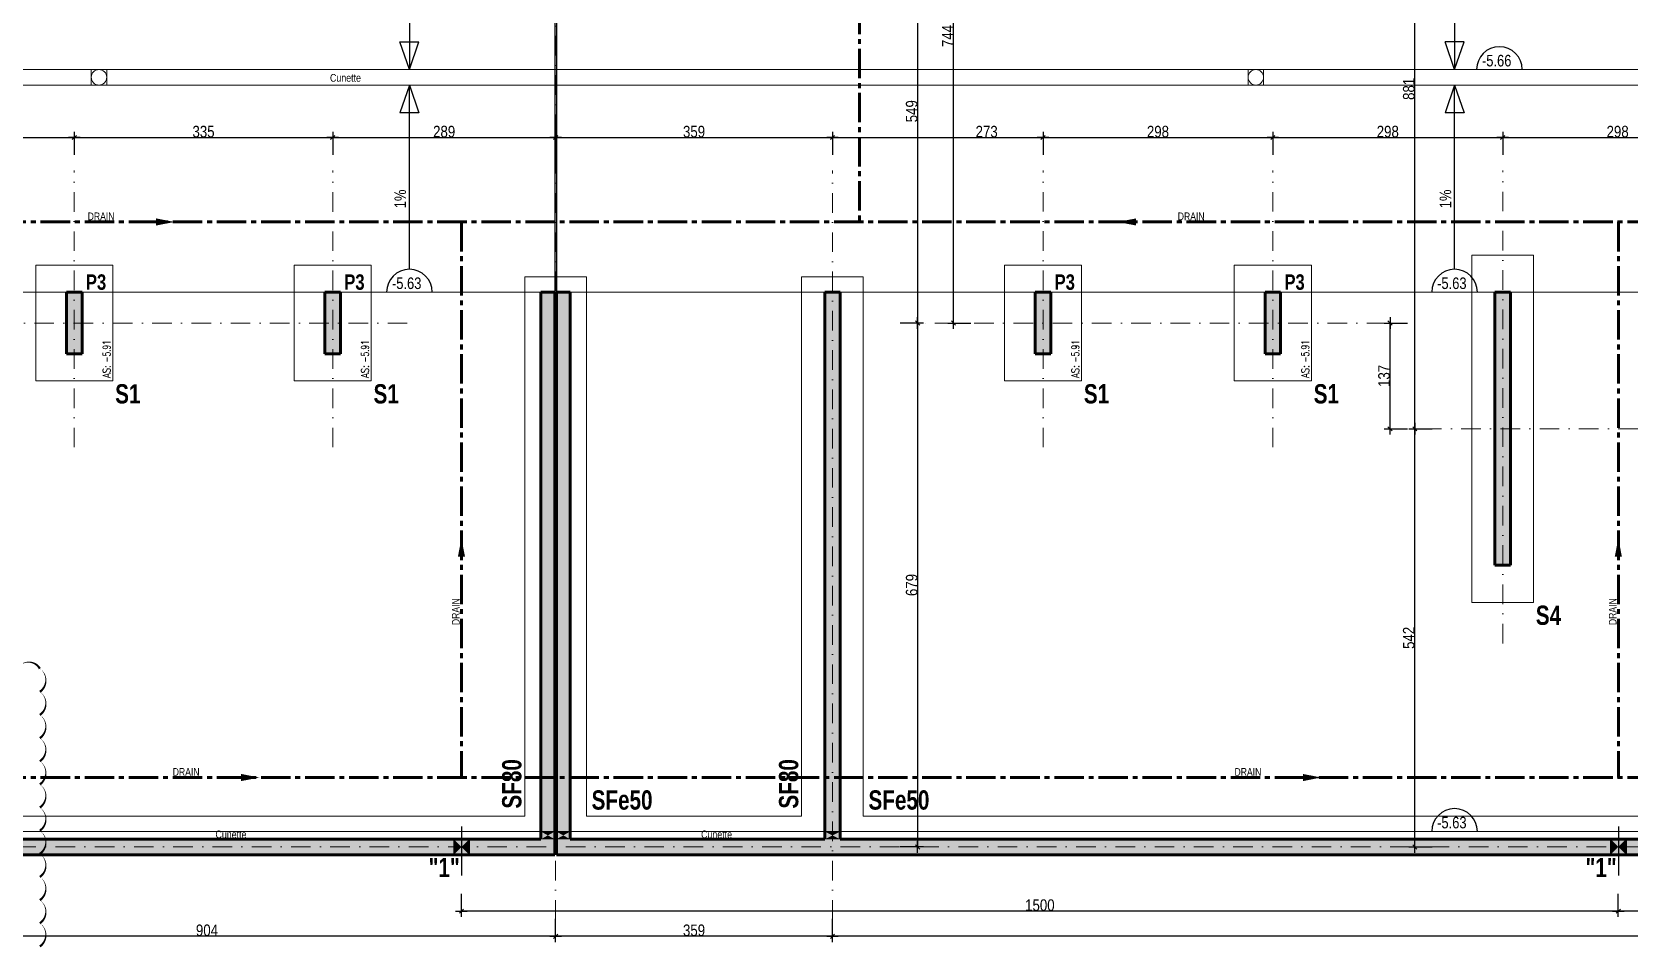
# Model space of a CAD drawing. Header units: centimetres. Extents: x 28113 to 82487, y -42944 to -12804.
# Drawn here: x 30176 to 32247, y -41351 to -40167 of the extents above; entities that cross this region are included whole.
import ezdxf
from ezdxf.enums import TextEntityAlignment as Align

# ---------------------------------------------------------------- set-up
doc = ezdxf.new("R2010")
doc.units = ezdxf.units.CM
doc.header["$LTSCALE"] = 0.5
doc.linetypes.add('AXES2', pattern=[28.575, 19.05, -3.175, 3.175, -3.175])
doc.linetypes.add('TIRETPTX2', pattern=[50.8, 25.4, -12.7, 0, -12.7])
doc.layers.get('DEFPOINTS').update_dxf_attribs({"linetype": 'CONTINUOUS'})
for name, color, linetype in [('01_cote_gen', 4, 'CONTINUOUS'), ('01_linteaux', 2, 'CONTINUOUS'), ('01_poch_murs', 253, 'CONTINUOUS'), ('01_poch_poteaux', 250, 'CONTINUOUS'), ('01_resv', 32, 'CONTINUOUS'), ('01_texte', 230, 'CONTINUOUS'), ('AA_COTES', 2, 'CONTINUOUS')]:
    doc.layers.add(name, color=color, linetype=linetype)
for name, color, linetype, lineweight in [('01_murs_coup', 5, 'CONTINUOUS', 60), ('01_sem', 42, 'CONTINUOUS', 15), ('01_tram_axes', 2, 'TIRETPTX2', 9)]:
    doc.layers.add(name, color=color, linetype=linetype, lineweight=lineweight)
doc.styles.add('ARIAL NA', font='ARIALN.TTF')
doc.styles.add('impact', font='impact.ttf')
doc.styles.add('MATTE_TXT', font='arial.ttf')
doc.styles.add('SIMPLEX1', font='SIMPLEX.shx', dxfattribs={"width": 0.8, "height": 10})
doc.styles.add('STYLE2', font='ARIALN.TTF')
doc.dimstyles.new('JB50', dxfattribs={"dimscale": 0.1, "dimtxt": 150, "dimasz": 15, "dimexe": 0.1, "dimexo": 0.1, "dimgap": 0.09, "dimtad": 1, "dimdec": 1, "dimdsep": 46, "dimtxsty": 'STYLE2', "dimblk1": 'BOND_G', "dimblk2": 'BOND_D', "dimsah": 1, "dimcen": 1.5, "dimdle": 0.01, "dimse1": 1, "dimse2": 1, "dimclrd": 4, "dimclre": 2, "dimclrt": 6, "dimazin": 2, "dimtfac": 2.333333, "dimtdec": 1, "dimtix": 1, "dimtmove": 2, "dimatfit": 3, "dimldrblk": 'BOND_G', "dimfxl": 1, "dimtolj": 1, "dimtzin": 0, "dimarcsym": 0})

# ---------------------------------------------------------------- blocks, each defined once
blk = doc.blocks.new('BOND_G')
at = {"layer": 'AA_COTES', "color": 0}
for p, q in [((0, -5), (0, 15)), ((5, 0), (-5, 0)), ((1.8, 1.8), (-1.8, -1.8))]:
    blk.add_line(p, q, dxfattribs=at)
blk = doc.blocks.new('BOND_D')
at = {"layer": 'AA_COTES', "color": 0}
for p, q in [((5, 0), (-5, 0)), ((-1.8, -1.8), (1.8, 1.8)), ((0, 5), (0, -15))]:
    blk.add_line(p, q, dxfattribs=at)
blk = doc.blocks.new('*D4033')
at = {"layer": '01_cote_gen', "color": 4, "lineweight": -2, "ltscale": 2, "transparency": 16777216}
blk.add_line((29952.7, -40304.2), (30229.7, -40304.2), dxfattribs=at)
at = {"layer": 'DEFPOINTS', "color": 0, "ltscale": 2}
for p in [(30231.2, -40304.2), (29951.2, -40346.8), (30231.2, -40346.8)]:
    blk.add_point(p, dxfattribs=at)
at = {"layer": '01_cote_gen', "color": 4, "lineweight": -2, "ltscale": 2, "transparency": 16777216, "xscale": 1.5, "yscale": 1.5, "zscale": 1.5, "rotation": 180}
blk.add_blockref('BOND_G', (29951.2, -40304.2), dxfattribs=at)
at = {"layer": '01_cote_gen', "color": 4, "lineweight": -2, "ltscale": 2, "transparency": 16777216, "xscale": 1.5, "yscale": 1.5, "zscale": 1.5}
blk.add_blockref('BOND_D', (30231.2, -40304.2), dxfattribs=at)
at = {"layer": '01_cote_gen', "color": 6, "ltscale": 2, "transparency": 16777216, "insert": (30091.2, -40296.6), "char_height": 15, "attachment_point": 5, "style": 'STYLE2'}
blk.add_mtext('\\A1;280', dxfattribs=at)
blk = doc.blocks.new('*D4034')
at = {"layer": '01_cote_gen', "color": 4, "lineweight": -2, "ltscale": 2, "transparency": 16777216}
blk.add_line((30232.7, -40304.2), (30564.7, -40304.2), dxfattribs=at)
at = {"layer": 'DEFPOINTS', "color": 0, "ltscale": 2}
for p in [(30566.2, -40304.2), (30231.2, -40346.8), (30566.2, -40346.8)]:
    blk.add_point(p, dxfattribs=at)
at = {"layer": '01_cote_gen', "color": 4, "lineweight": -2, "ltscale": 2, "transparency": 16777216, "xscale": 1.5, "yscale": 1.5, "zscale": 1.5, "rotation": 180}
blk.add_blockref('BOND_G', (30231.2, -40304.2), dxfattribs=at)
at = {"layer": '01_cote_gen', "color": 4, "lineweight": -2, "ltscale": 2, "transparency": 16777216, "xscale": 1.5, "yscale": 1.5, "zscale": 1.5}
blk.add_blockref('BOND_D', (30566.2, -40304.2), dxfattribs=at)
at = {"layer": '01_cote_gen', "color": 6, "ltscale": 2, "transparency": 16777216, "insert": (30398.7, -40296.6), "char_height": 15, "attachment_point": 5, "style": 'STYLE2'}
blk.add_mtext('\\A1;335', dxfattribs=at)
blk = doc.blocks.new('*D4035')
at = {"layer": '01_cote_gen', "color": 4, "lineweight": -2, "ltscale": 2, "transparency": 16777216}
blk.add_line((30567.7, -40304.2), (30853.7, -40304.2), dxfattribs=at)
at = {"layer": 'DEFPOINTS', "color": 0, "ltscale": 2}
for p in [(30566.2, -40316.6), (30855.2, -40304.2), (30855.2, -40333.2)]:
    blk.add_point(p, dxfattribs=at)
at = {"layer": '01_cote_gen', "color": 4, "lineweight": -2, "ltscale": 2, "transparency": 16777216, "xscale": 1.5, "yscale": 1.5, "zscale": 1.5, "rotation": 180}
blk.add_blockref('BOND_G', (30566.2, -40304.2), dxfattribs=at)
at = {"layer": '01_cote_gen', "color": 4, "lineweight": -2, "ltscale": 2, "transparency": 16777216, "xscale": 1.5, "yscale": 1.5, "zscale": 1.5}
blk.add_blockref('BOND_D', (30855.2, -40304.2), dxfattribs=at)
at = {"layer": '01_cote_gen', "color": 6, "ltscale": 2, "transparency": 16777216, "insert": (30710.7, -40296.6), "char_height": 15, "attachment_point": 5, "style": 'STYLE2'}
blk.add_mtext('\\A1;289', dxfattribs=at)
blk = doc.blocks.new('*D4036')
at = {"layer": '01_cote_gen', "color": 4, "lineweight": -2, "ltscale": 2, "transparency": 16777216}
blk.add_line((30856.7, -40304.2), (31212.7, -40304.2), dxfattribs=at)
at = {"layer": 'DEFPOINTS', "color": 0, "ltscale": 2}
for p in [(30855.2, -40305.3), (31214.2, -40304.2), (31214.2, -40350.3)]:
    blk.add_point(p, dxfattribs=at)
at = {"layer": '01_cote_gen', "color": 4, "lineweight": -2, "ltscale": 2, "transparency": 16777216, "xscale": 1.5, "yscale": 1.5, "zscale": 1.5, "rotation": 180}
blk.add_blockref('BOND_G', (30855.2, -40304.2), dxfattribs=at)
at = {"layer": '01_cote_gen', "color": 4, "lineweight": -2, "ltscale": 2, "transparency": 16777216, "xscale": 1.5, "yscale": 1.5, "zscale": 1.5}
blk.add_blockref('BOND_D', (31214.2, -40304.2), dxfattribs=at)
at = {"layer": '01_cote_gen', "color": 6, "ltscale": 2, "transparency": 16777216, "insert": (31034.7, -40296.6), "char_height": 15, "attachment_point": 5, "style": 'STYLE2'}
blk.add_mtext('\\A1;359', dxfattribs=at)
blk = doc.blocks.new('*D4037')
at = {"layer": '01_cote_gen', "color": 4, "lineweight": -2, "ltscale": 2, "transparency": 16777216}
blk.add_line((31215.7, -40304.2), (31485.7, -40304.2), dxfattribs=at)
at = {"layer": 'DEFPOINTS', "color": 0, "ltscale": 2}
for p in [(31487.2, -40304.2), (31214.2, -40350.3), (31487.2, -40353.5)]:
    blk.add_point(p, dxfattribs=at)
at = {"layer": '01_cote_gen', "color": 4, "lineweight": -2, "ltscale": 2, "transparency": 16777216, "xscale": 1.5, "yscale": 1.5, "zscale": 1.5, "rotation": 180}
blk.add_blockref('BOND_G', (31214.2, -40304.2), dxfattribs=at)
at = {"layer": '01_cote_gen', "color": 4, "lineweight": -2, "ltscale": 2, "transparency": 16777216, "xscale": 1.5, "yscale": 1.5, "zscale": 1.5}
blk.add_blockref('BOND_D', (31487.2, -40304.2), dxfattribs=at)
at = {"layer": '01_cote_gen', "color": 6, "ltscale": 2, "transparency": 16777216, "insert": (31414.1, -40296.6), "char_height": 15, "attachment_point": 5, "style": 'STYLE2'}
blk.add_mtext('\\A1;273', dxfattribs=at)
blk = doc.blocks.new('*D4038')
at = {"layer": '01_cote_gen', "color": 4, "lineweight": -2, "ltscale": 2, "transparency": 16777216}
blk.add_line((31488.7, -40304.2), (31783.7, -40304.2), dxfattribs=at)
at = {"layer": 'DEFPOINTS', "color": 0, "ltscale": 2}
for p in [(31785.2, -40304.2), (31487.2, -40353.5), (31785.2, -40353.5)]:
    blk.add_point(p, dxfattribs=at)
at = {"layer": '01_cote_gen', "color": 4, "lineweight": -2, "ltscale": 2, "transparency": 16777216, "xscale": 1.5, "yscale": 1.5, "zscale": 1.5, "rotation": 180}
blk.add_blockref('BOND_G', (31487.2, -40304.2), dxfattribs=at)
at = {"layer": '01_cote_gen', "color": 4, "lineweight": -2, "ltscale": 2, "transparency": 16777216, "xscale": 1.5, "yscale": 1.5, "zscale": 1.5}
blk.add_blockref('BOND_D', (31785.2, -40304.2), dxfattribs=at)
at = {"layer": '01_cote_gen', "color": 6, "ltscale": 2, "transparency": 16777216, "insert": (31636.2, -40296.6), "char_height": 15, "attachment_point": 5, "style": 'STYLE2'}
blk.add_mtext('\\A1;298', dxfattribs=at)
blk = doc.blocks.new('*D4039')
at = {"layer": '01_cote_gen', "color": 4, "lineweight": -2, "ltscale": 2, "transparency": 16777216}
blk.add_line((31786.7, -40304.2), (32081.7, -40304.2), dxfattribs=at)
at = {"layer": 'DEFPOINTS', "color": 0, "ltscale": 2}
for p in [(32083.2, -40304.2), (31785.2, -40353.5), (32083.2, -40353.5)]:
    blk.add_point(p, dxfattribs=at)
at = {"layer": '01_cote_gen', "color": 4, "lineweight": -2, "ltscale": 2, "transparency": 16777216, "xscale": 1.5, "yscale": 1.5, "zscale": 1.5, "rotation": 180}
blk.add_blockref('BOND_G', (31785.2, -40304.2), dxfattribs=at)
at = {"layer": '01_cote_gen', "color": 4, "lineweight": -2, "ltscale": 2, "transparency": 16777216, "xscale": 1.5, "yscale": 1.5, "zscale": 1.5}
blk.add_blockref('BOND_D', (32083.2, -40304.2), dxfattribs=at)
at = {"layer": '01_cote_gen', "color": 6, "ltscale": 2, "transparency": 16777216, "insert": (31934.2, -40296.6), "char_height": 15, "attachment_point": 5, "style": 'STYLE2'}
blk.add_mtext('\\A1;298', dxfattribs=at)
blk = doc.blocks.new('*D4040')
at = {"layer": '01_cote_gen', "color": 4, "lineweight": -2, "ltscale": 2, "transparency": 16777216}
blk.add_line((32084.7, -40304.2), (32379.7, -40304.2), dxfattribs=at)
at = {"layer": 'DEFPOINTS', "color": 0, "ltscale": 2}
for p in [(32381.2, -40304.2), (32083.2, -40353.5), (32381.2, -40353.5)]:
    blk.add_point(p, dxfattribs=at)
at = {"layer": '01_cote_gen', "color": 4, "lineweight": -2, "ltscale": 2, "transparency": 16777216, "xscale": 1.5, "yscale": 1.5, "zscale": 1.5, "rotation": 180}
blk.add_blockref('BOND_G', (32083.2, -40304.2), dxfattribs=at)
at = {"layer": '01_cote_gen', "color": 4, "lineweight": -2, "ltscale": 2, "transparency": 16777216, "xscale": 1.5, "yscale": 1.5, "zscale": 1.5}
blk.add_blockref('BOND_D', (32381.2, -40304.2), dxfattribs=at)
at = {"layer": '01_cote_gen', "color": 6, "ltscale": 2, "transparency": 16777216, "insert": (32232.2, -40296.6), "char_height": 15, "attachment_point": 5, "style": 'STYLE2'}
blk.add_mtext('\\A1;298', dxfattribs=at)
blk = doc.blocks.new('*D4045')
at = {"layer": '01_cote_gen', "color": 4, "lineweight": -2, "ltscale": 2, "transparency": 16777216}
blk.add_line((33571.6, -41339.4), (31215.7, -41339.4), dxfattribs=at)
at = {"layer": 'DEFPOINTS', "color": 0, "ltscale": 2}
for p in [(31214.2, -41317.8), (31214.2, -41339.4), (33573.1, -41366.1)]:
    blk.add_point(p, dxfattribs=at)
at = {"layer": '01_cote_gen', "color": 4, "lineweight": -2, "ltscale": 2, "transparency": 16777216, "xscale": 1.5, "yscale": 1.5, "zscale": 1.5, "rotation": 180}
blk.add_blockref('BOND_D', (31214.2, -41339.4), dxfattribs=at)
at = {"layer": '01_cote_gen', "color": 4, "lineweight": -2, "ltscale": 2, "transparency": 16777216, "xscale": 1.5, "yscale": 1.5, "zscale": 1.5}
blk.add_blockref('BOND_G', (33573.1, -41339.4), dxfattribs=at)
at = {"layer": '01_cote_gen', "color": 6, "ltscale": 2, "transparency": 16777216, "insert": (32393.7, -41331.7), "char_height": 15, "attachment_point": 5, "style": 'STYLE2'}
blk.add_mtext('\\A1;2359', dxfattribs=at)
blk = doc.blocks.new('*D4046')
at = {"layer": '01_cote_gen', "color": 4, "lineweight": -2, "ltscale": 2, "transparency": 16777216}
blk.add_line((31212.7, -41339.4), (30856.7, -41339.4), dxfattribs=at)
at = {"layer": 'DEFPOINTS', "color": 0, "ltscale": 2}
for p in [(30855.2, -41317.8), (31214.2, -41317.8), (30855.2, -41339.4)]:
    blk.add_point(p, dxfattribs=at)
at = {"layer": '01_cote_gen', "color": 4, "lineweight": -2, "ltscale": 2, "transparency": 16777216, "xscale": 1.5, "yscale": 1.5, "zscale": 1.5, "rotation": 180}
blk.add_blockref('BOND_D', (30855.2, -41339.4), dxfattribs=at)
at = {"layer": '01_cote_gen', "color": 4, "lineweight": -2, "ltscale": 2, "transparency": 16777216, "xscale": 1.5, "yscale": 1.5, "zscale": 1.5}
blk.add_blockref('BOND_G', (31214.2, -41339.4), dxfattribs=at)
at = {"layer": '01_cote_gen', "color": 6, "ltscale": 2, "transparency": 16777216, "insert": (31034.7, -41331.7), "char_height": 15, "attachment_point": 5, "style": 'STYLE2'}
blk.add_mtext('\\A1;359', dxfattribs=at)
blk = doc.blocks.new('*D4047')
at = {"layer": '01_cote_gen', "color": 4, "lineweight": -2, "ltscale": 2, "transparency": 16777216}
blk.add_line((30853.7, -41339.4), (29952.7, -41339.4), dxfattribs=at)
at = {"layer": 'DEFPOINTS', "color": 0, "ltscale": 2}
for p in [(29951.2, -41317.8), (30855.2, -41317.8), (29951.2, -41339.4)]:
    blk.add_point(p, dxfattribs=at)
at = {"layer": '01_cote_gen', "color": 4, "lineweight": -2, "ltscale": 2, "transparency": 16777216, "xscale": 1.5, "yscale": 1.5, "zscale": 1.5, "rotation": 180}
blk.add_blockref('BOND_D', (29951.2, -41339.4), dxfattribs=at)
at = {"layer": '01_cote_gen', "color": 4, "lineweight": -2, "ltscale": 2, "transparency": 16777216, "xscale": 1.5, "yscale": 1.5, "zscale": 1.5}
blk.add_blockref('BOND_G', (30855.2, -41339.4), dxfattribs=at)
at = {"layer": '01_cote_gen', "color": 6, "ltscale": 2, "transparency": 16777216, "insert": (30403.2, -41331.7), "char_height": 15, "attachment_point": 5, "style": 'STYLE2'}
blk.add_mtext('\\A1;904', dxfattribs=at)
blk = doc.blocks.new('*D4066')
at = {"layer": '01_cote_gen', "color": 4, "lineweight": -2, "ltscale": 2, "transparency": 16777216}
blk.add_line((30124.3, -41222.1), (30124.3, -40546.1), dxfattribs=at)
at = {"layer": 'DEFPOINTS', "color": 0, "ltscale": 2}
for p in [(30124.3, -40544.6), (30146.8, -40544.6), (30207.6, -41223.6)]:
    blk.add_point(p, dxfattribs=at)
at = {"layer": '01_cote_gen', "color": 4, "lineweight": -2, "ltscale": 2, "transparency": 16777216, "xscale": 1.5, "yscale": 1.5, "zscale": 1.5}
for name, p, rotation in [('BOND_D', (30124.3, -40544.6), 90), ('BOND_G', (30124.3, -41223.6), 270)]:
    blk.add_blockref(name, p, dxfattribs=dict(at, rotation=rotation))
at = {"layer": '01_cote_gen', "color": 6, "ltscale": 2, "transparency": 16777216, "insert": (30116.6, -40884.1), "char_height": 15, "attachment_point": 5, "rotation": 90, "style": 'STYLE2'}
blk.add_mtext('\\A1;679', dxfattribs=at)
blk = doc.blocks.new('*D4085')
at = {"layer": '01_cote_gen', "color": 4, "lineweight": -2, "ltscale": 2, "transparency": 16777216}
blk.add_line((31324.6, -39997.1), (31324.6, -40543.1), dxfattribs=at)
at = {"layer": 'DEFPOINTS', "color": 0, "ltscale": 2}
for p in [(31302.1, -39995.6), (31324.1, -40544.6), (31324.6, -40544.6)]:
    blk.add_point(p, dxfattribs=at)
at = {"layer": '01_cote_gen', "color": 4, "lineweight": -2, "ltscale": 2, "transparency": 16777216, "xscale": 1.5, "yscale": 1.5, "zscale": 1.5}
for name, p, rotation in [('BOND_G', (31324.6, -39995.6), 90), ('BOND_D', (31324.6, -40544.6), 270)]:
    blk.add_blockref(name, p, dxfattribs=dict(at, rotation=rotation))
at = {"layer": '01_cote_gen', "color": 6, "ltscale": 2, "transparency": 16777216, "insert": (31317, -40270.1), "char_height": 15, "attachment_point": 5, "rotation": 90, "style": 'STYLE2'}
blk.add_mtext('\\A1;549', dxfattribs=at)
blk = doc.blocks.new('*D4086')
at = {"layer": '01_cote_gen', "color": 4, "lineweight": -2, "ltscale": 2, "transparency": 16777216}
blk.add_line((31324.6, -40546.1), (31324.6, -41222.1), dxfattribs=at)
at = {"layer": 'DEFPOINTS', "color": 0, "ltscale": 2}
for p in [(31377.1, -40544.6), (31324.6, -41223.6), (31377.1, -41223.6)]:
    blk.add_point(p, dxfattribs=at)
at = {"layer": '01_cote_gen', "color": 4, "lineweight": -2, "ltscale": 2, "transparency": 16777216, "xscale": 1.5, "yscale": 1.5, "zscale": 1.5}
for name, p, rotation in [('BOND_G', (31324.6, -40544.6), 90), ('BOND_D', (31324.6, -41223.6), 270)]:
    blk.add_blockref(name, p, dxfattribs=dict(at, rotation=rotation))
at = {"layer": '01_cote_gen', "color": 6, "ltscale": 2, "transparency": 16777216, "insert": (31317, -40884.1), "char_height": 15, "attachment_point": 5, "rotation": 90, "style": 'STYLE2'}
blk.add_mtext('\\A1;679', dxfattribs=at)
blk = doc.blocks.new('*D4087')
at = {"layer": '01_cote_gen', "color": 4, "lineweight": -2, "ltscale": 2, "transparency": 16777216}
blk.add_line((31371.1, -40543.1), (31371.1, -39802.1), dxfattribs=at)
at = {"layer": 'DEFPOINTS', "color": 0, "ltscale": 2}
for p in [(31371.1, -39800.6), (31401.9, -39800.6), (31394, -40544.6)]:
    blk.add_point(p, dxfattribs=at)
at = {"layer": '01_cote_gen', "color": 4, "lineweight": -2, "ltscale": 2, "transparency": 16777216, "xscale": 1.5, "yscale": 1.5, "zscale": 1.5}
for name, p, rotation in [('BOND_D', (31371.1, -39800.6), 90), ('BOND_G', (31371.1, -40544.6), 270)]:
    blk.add_blockref(name, p, dxfattribs=dict(at, rotation=rotation))
at = {"layer": '01_cote_gen', "color": 6, "ltscale": 2, "transparency": 16777216, "insert": (31363.6, -40172.6), "char_height": 15, "attachment_point": 5, "rotation": 90, "style": 'STYLE2'}
blk.add_mtext('\\A1;744', dxfattribs=at)
blk = doc.blocks.new('*D4089')
at = {"layer": '01_cote_gen', "color": 4, "lineweight": -2, "ltscale": 2, "transparency": 16777216}
blk.add_line((31969.2, -40680.1), (31969.2, -39802.1), dxfattribs=at)
at = {"layer": 'DEFPOINTS', "color": 0, "ltscale": 2}
for p in [(31969.2, -39800.6), (31992.4, -39800.6), (31992.4, -40681.6)]:
    blk.add_point(p, dxfattribs=at)
at = {"layer": '01_cote_gen', "color": 4, "lineweight": -2, "ltscale": 2, "transparency": 16777216, "xscale": 1.5, "yscale": 1.5, "zscale": 1.5}
for name, p, rotation in [('BOND_D', (31969.2, -39800.6), 90), ('BOND_G', (31969.2, -40681.6), 270)]:
    blk.add_blockref(name, p, dxfattribs=dict(at, rotation=rotation))
at = {"layer": '01_cote_gen', "color": 6, "ltscale": 2, "transparency": 16777216, "insert": (31961.5, -40241.1), "char_height": 15, "attachment_point": 5, "rotation": 90, "style": 'STYLE2'}
blk.add_mtext('\\A1;881', dxfattribs=at)
blk = doc.blocks.new('*D4090')
at = {"layer": '01_cote_gen', "color": 4, "lineweight": -2, "ltscale": 2, "transparency": 16777216}
blk.add_line((31969.2, -41222.1), (31969.2, -40683.1), dxfattribs=at)
at = {"layer": 'DEFPOINTS', "color": 0, "ltscale": 2}
for p in [(31969.2, -40681.6), (31992.4, -40681.6), (32012.5, -41223.6)]:
    blk.add_point(p, dxfattribs=at)
at = {"layer": '01_cote_gen', "color": 4, "lineweight": -2, "ltscale": 2, "transparency": 16777216, "xscale": 1.5, "yscale": 1.5, "zscale": 1.5}
for name, p, rotation in [('BOND_D', (31969.2, -40681.6), 90), ('BOND_G', (31969.2, -41223.6), 270)]:
    blk.add_blockref(name, p, dxfattribs=dict(at, rotation=rotation))
at = {"layer": '01_cote_gen', "color": 6, "ltscale": 2, "transparency": 16777216, "insert": (31961.5, -40952.6), "char_height": 15, "attachment_point": 5, "rotation": 90, "style": 'STYLE2'}
blk.add_mtext('\\A1;542', dxfattribs=at)
blk = doc.blocks.new('*D4091')
at = {"layer": '01_cote_gen', "color": 4, "lineweight": -2, "ltscale": 2, "transparency": 16777216}
blk.add_line((31937.1, -40680.1), (31937.1, -40546.1), dxfattribs=at)
at = {"layer": 'DEFPOINTS', "color": 0, "ltscale": 2}
for p in [(31932.3, -40544.6), (31937.1, -40544.6), (31961.7, -40681.6)]:
    blk.add_point(p, dxfattribs=at)
at = {"layer": '01_cote_gen', "color": 4, "lineweight": -2, "ltscale": 2, "transparency": 16777216, "xscale": 1.5, "yscale": 1.5, "zscale": 1.5}
for name, p, rotation in [('BOND_D', (31937.1, -40544.6), 90), ('BOND_G', (31937.1, -40681.6), 270)]:
    blk.add_blockref(name, p, dxfattribs=dict(at, rotation=rotation))
at = {"layer": '01_cote_gen', "color": 6, "ltscale": 2, "transparency": 16777216, "insert": (31929.4, -40613.1), "char_height": 15, "attachment_point": 5, "rotation": 90, "style": 'STYLE2'}
blk.add_mtext('\\A1;137', dxfattribs=at)
blk = doc.blocks.new('*D4574')
at = {"layer": '01_cote_gen', "color": 4, "lineweight": -2, "ltscale": 2, "transparency": 16777216}
blk.add_line((33131.6, -41306.8), (32234.6, -41306.8), dxfattribs=at)
at = {"layer": 'DEFPOINTS', "color": 0, "ltscale": 2}
for p in [(32233.1, -41260.8), (33133.1, -41260.8), (32233.1, -41306.8)]:
    blk.add_point(p, dxfattribs=at)
at = {"layer": '01_cote_gen', "color": 4, "lineweight": -2, "ltscale": 2, "transparency": 16777216, "xscale": 1.5, "yscale": 1.5, "zscale": 1.5, "rotation": 180}
blk.add_blockref('BOND_D', (32233.1, -41306.8), dxfattribs=at)
at = {"layer": '01_cote_gen', "color": 4, "lineweight": -2, "ltscale": 2, "transparency": 16777216, "xscale": 1.5, "yscale": 1.5, "zscale": 1.5}
blk.add_blockref('BOND_G', (33133.1, -41306.8), dxfattribs=at)
at = {"layer": '01_cote_gen', "color": 6, "ltscale": 2, "transparency": 16777216, "insert": (32683.1, -41299.1), "char_height": 15, "attachment_point": 5, "style": 'STYLE2'}
blk.add_mtext('\\A1;900', dxfattribs=at)
blk = doc.blocks.new('*D4575')
at = {"layer": '01_cote_gen', "color": 4, "lineweight": -2, "ltscale": 2, "transparency": 16777216}
blk.add_line((32231.6, -41306.8), (30734.6, -41306.8), dxfattribs=at)
at = {"layer": 'DEFPOINTS', "color": 0, "ltscale": 2}
for p in [(30733.1, -41260.8), (32233.1, -41260.8), (30733.1, -41306.8)]:
    blk.add_point(p, dxfattribs=at)
at = {"layer": '01_cote_gen', "color": 4, "lineweight": -2, "ltscale": 2, "transparency": 16777216, "xscale": 1.5, "yscale": 1.5, "zscale": 1.5, "rotation": 180}
blk.add_blockref('BOND_D', (30733.1, -41306.8), dxfattribs=at)
at = {"layer": '01_cote_gen', "color": 4, "lineweight": -2, "ltscale": 2, "transparency": 16777216, "xscale": 1.5, "yscale": 1.5, "zscale": 1.5}
blk.add_blockref('BOND_G', (32233.1, -41306.8), dxfattribs=at)
at = {"layer": '01_cote_gen', "color": 6, "ltscale": 2, "transparency": 16777216, "insert": (31483.1, -41299.1), "char_height": 15, "attachment_point": 5, "style": 'STYLE2'}
blk.add_mtext('\\A1;1500', dxfattribs=at)

msp = doc.modelspace()

# ---------------------------------------------------------------- hatches: boundary and pattern name
at = {"layer": '01_poch_murs', "ltscale": 2}
h = msp.add_hatch(color=256, dxfattribs=at)
h.dxf.hatch_style = 1
h.paths.add_polyline_path([(30854.176, -40504.6), (30836.176, -40504.6), (30836.176, -41213.6), (29961.17, -41213.6), (29961.17, -40504.6), (29941.17, -40504.6), (29941.17, -41213.6), (29925.215, -41213.6), (29425.024, -41747.36), (28531.405, -41906.812), (28535.796, -41931.423), (29437.589, -41770.513), (29940.735, -41233.6), (30854.176, -41233.6)])
h.paths.add_polyline_path([(29404.172, -41038.392), (29404.172, -41024.56), (29379.172, -41024.56), (29379.172, -41028.509), (29161.162, -41261.15), (28890.174, -41309.503), (28890.174, -40524.54), (29449.166, -40524.54), (29449.166, -40504.54), (28966.174, -40504.539), (28966.174, -40190.532), (29106.171, -40190.532), (29106.171, -40364.54), (29449.166, -40364.54), (29449.166, -40274.537), (29429.166, -40274.537), (29429.166, -40346.54), (29126.171, -40346.54), (29126.171, -40127.54), (29429.166, -40127.54), (29429.166, -40174.54), (29449.166, -40174.54), (29449.166, -40102.54), (29429.166, -40102.54), (29429.166, -40109.54), (29126.171, -40109.54), (29126.171, -39673.535), (29429.166, -39673.535), (29429.166, -40000.543), (29449.166, -40000.543), (29449.166, -39035.54), (30269.166, -39035.54), (30269.166, -39947.587), (30327.162, -39947.587), (30327.162, -39929.587), (30289.166, -39929.587), (30289.166, -39017.54), (29449.166, -39017.54), (29449.166, -38947.54), (29463.164, -38947.54), (29463.164, -38929.54), (29429.166, -38929.54), (29429.166, -39653.535), (29106.171, -39653.535), (29106.171, -40170.532), (28946.174, -40170.532), (28946.174, -40504.54), (28870.174, -40504.54), (28870.174, -41313.072), (28439.184, -41389.975), (28443.575, -41414.586), (29173.727, -41284.303)])
h = msp.add_hatch(color=256, dxfattribs=at)
h.dxf.hatch_style = 1
h.paths.add_polyline_path([(33753.129, -39017.616), (31184.16, -39017.616), (31184.16, -39575.613), (31039.167, -39575.613), (31039.167, -39600.61), (31057.167, -39600.61), (31057.167, -39593.613), (31184.16, -39593.613), (31184.16, -39929.602), (31177.162, -39929.602), (31177.162, -39947.602), (31202.133, -39947.602), (31202.133, -39035.616), (33563.133, -39035.616), (33563.133, -40135.58), (33583.133, -40135.58), (33583.133, -39035.616), (33733.129, -39035.616), (33733.129, -40362.58), (33563.133, -40362.58), (33563.133, -41213.6), (31224.17, -41213.6), (31224.17, -40504.6), (31204.17, -40504.6), (31204.17, -41213.6), (30874.176, -41213.6), (30874.176, -40504.6), (30856.176, -40504.6), (30856.176, -41233.6), (33583.133, -41233.6), (33583.133, -40382.58), (33753.129, -40382.58)])
h.paths.add_polyline_path([(31572.133, -39653.62), (31552.133, -39653.62), (31552.133, -39947.622), (31572.133, -39947.622)], flags=17)
h.paths.add_polyline_path([(31855.133, -39653.62), (31835.133, -39653.62), (31835.133, -39947.622), (31855.133, -39947.622)], flags=17)
h.paths.add_polyline_path([(32145.133, -39653.62), (32125.133, -39653.62), (32125.133, -39947.622), (32145.133, -39947.622)], flags=17)
h.paths.add_polyline_path([(32435.133, -39653.62), (32415.133, -39653.62), (32415.133, -39947.622), (32435.133, -39947.622)], flags=17)
h.paths.add_polyline_path([(32719.133, -39653.62), (32699.133, -39653.62), (32699.133, -39947.622), (32719.133, -39947.622)], flags=17)
h.paths.add_polyline_path([(33009.133, -39653.62), (32989.133, -39653.62), (32989.133, -39947.622), (33009.133, -39947.622)], flags=17)
h.paths.add_polyline_path([(33293.133, -39653.62), (33273.133, -39653.62), (33273.133, -39947.622), (33293.133, -39947.622)], flags=17)
h.paths.add_polyline_path([(30874.162, -39017.616), (30856.162, -39017.616), (30856.162, -39669.587), (30874.162, -39669.587)])
h.paths.add_polyline_path([(31057.167, -39702.607), (31039.167, -39702.607), (31039.167, -39986.596), (30874.167, -39986.597), (30874.167, -39783.597), (30856.166, -39783.597), (30856.167, -40004.594), (31057.167, -40004.596), (31057.167, -39947.602), (31076.755, -39947.602), (31076.755, -39929.602), (31057.167, -39929.602)])
h.paths.add_polyline_path([(30854.148, -39017.616), (30355.166, -39017.543), (30355.166, -39035.543), (30836.162, -39035.613), (30836.162, -39653.586), (30518.163, -39653.586), (30518.163, -39929.587), (30474.163, -39929.587), (30474.163, -39947.587), (30518.163, -39947.587), (30518.163, -40004.594), (30854.162, -40004.594), (30854.162, -39778.587), (30836.162, -39778.587), (30836.164, -39986.594), (30536.113, -39986.594), (30536.183, -39669.589), (30836.163, -39669.587), (30836.162, -39676.59), (30854.162, -39676.589)])
h = msp.add_hatch(color=256, dxfattribs=at)
h.dxf.hatch_style = 1
h.paths.add_polyline_path([(32093.171, -40504.6), (32073.171, -40504.6), (32073.171, -40858.597), (32093.171, -40858.597)])
h.paths.add_polyline_path([(32391.171, -40504.6), (32371.171, -40504.6), (32371.171, -40858.594), (32391.171, -40858.594)])
at = {"layer": '01_poch_poteaux', "ltscale": 2}
h = msp.add_hatch(color=256, dxfattribs=at)
h.dxf.hatch_style = 1
h.paths.add_polyline_path([(30241.171, -40504.6), (30221.171, -40504.6), (30221.171, -40584.599), (30241.173, -40584.599)])
h.paths.add_polyline_path([(30576.176, -40504.6), (30556.176, -40504.6), (30556.176, -40584.6), (30576.178, -40584.6)])
h = msp.add_hatch(color=256, dxfattribs=at)
h.dxf.hatch_style = 1
h.paths.add_polyline_path([(31497.171, -40504.6), (31477.171, -40504.6), (31477.171, -40584.6), (31497.171, -40584.6)])
h.paths.add_polyline_path([(31795.171, -40504.6), (31775.171, -40504.6), (31775.171, -40584.6), (31795.171, -40584.6)])

# ---------------------------------------------------------------- linework, layer by layer
at = {"layer": '01_linteaux'}
for p, q in [((30854.162, -40004.594), (30854.162, -40504.6)), ((30856.167, -40004.594), (30856.176, -40504.6))]:
    msp.add_line(p, q, dxfattribs=at)
at = {"layer": '01_murs_coup', "linetype": 'AXES2', "ltscale": 4}
for p, q in [((31249.136, -37274.567), (31249.136, -40413.6)), ((33483.133, -40413.6), (29449.166, -40413.6)), ((30733.133, -40413.6), (30733.133, -41133.6)), ((32233.133, -40413.6), (32233.133, -41133.6)), ((33483.133, -41133.6), (29890.547, -41133.6))]:
    msp.add_line(p, q, dxfattribs=at)
at = {"layer": '01_murs_coup'}
for p, q in [((30221.171, -40504.6), (30241.171, -40504.6)), ((30221.171, -40584.599), (30221.171, -40504.6)), ((30241.171, -40504.6), (30241.173, -40584.599)), ((30556.176, -40504.6), (30576.176, -40504.6)), ((30556.176, -40584.6), (30556.176, -40504.6)), ((30576.176, -40504.6), (30576.178, -40584.6)), ((30836.176, -41213.6), (30836.176, -40504.6)), ((30836.176, -40504.6), (30854.176, -40504.6)), ((30854.176, -40504.6), (30854.176, -41233.6)), ((30874.176, -40504.6), (30856.176, -40504.6)), ((30856.176, -40504.6), (30856.176, -41233.6)), ((30874.176, -41213.6), (30874.176, -40504.6)), ((31224.17, -40504.6), (31204.17, -40504.6)), ((31204.17, -40504.6), (31204.17, -41213.6)), ((31224.17, -41213.6), (31224.17, -40504.6)), ((31477.171, -40584.6), (31477.171, -40504.6)), ((31477.171, -40504.6), (31497.171, -40504.6)), ((31497.171, -40504.6), (31497.171, -40584.6)), ((31775.171, -40504.6), (31795.171, -40504.6)), ((31775.171, -40584.6), (31775.171, -40504.6)), ((31795.171, -40504.6), (31795.171, -40584.6)), ((32073.171, -40858.597), (32073.171, -40504.6)), ((32073.171, -40504.6), (32093.171, -40504.6)), ((32093.171, -40504.6), (32093.171, -40858.597)), ((30241.173, -40584.599), (30221.171, -40584.599)), ((30576.178, -40584.6), (30556.176, -40584.6)), ((31477.171, -40584.6), (31497.171, -40584.6)), ((31775.171, -40584.6), (31795.171, -40584.6)), ((32093.171, -40858.597), (32073.171, -40858.597)), ((29961.17, -41213.6), (30836.176, -41213.6)), ((30836.176, -41213.6), (29961.17, -41213.6)), ((31204.17, -41213.6), (30874.176, -41213.6)), ((33563.133, -41213.6), (31224.17, -41213.6)), ((30854.176, -41233.6), (29940.735, -41233.6)), ((30856.176, -41233.6), (33583.133, -41233.6))]:
    msp.add_line(p, q, dxfattribs=at)
for points in [[(30360.945, -40413.6), (30337.229, -40408.98), (30337.229, -40413.6)], [(30360.945, -40413.6), (30337.229, -40418.219), (30337.229, -40413.6)], [(31584.197, -40413.6), (31607.912, -40408.98), (31607.912, -40413.6)], [(31584.197, -40413.6), (31607.912, -40418.219), (31607.912, -40413.6)], [(30733.133, -40823.668), (30728.514, -40847.384), (30733.133, -40847.384)], [(30733.133, -40823.668), (30737.753, -40847.384), (30733.133, -40847.384)], [(32233.133, -40823.668), (32228.514, -40847.384), (32233.133, -40847.384)], [(32233.133, -40823.668), (32237.753, -40847.384), (32233.133, -40847.384)], [(30471.213, -41133.6), (30447.497, -41128.98), (30447.497, -41133.6)], [(30471.213, -41133.6), (30447.497, -41138.219), (30447.497, -41133.6)], [(31847.878, -41133.6), (31824.162, -41128.98), (31824.162, -41133.6)], [(31847.878, -41133.6), (31824.162, -41138.219), (31824.162, -41133.6)]]:
    msp.add_solid(points, dxfattribs=at)
at = {"layer": '01_resv', "ltscale": 2}
for p, q in [((30733.133, -41197.006), (30733.133, -41260.786)), ((32233.133, -41197.006), (32233.133, -41260.786)), ((30723.133, -41213.6), (30723.133, -41233.6)), ((30743.133, -41213.6), (30743.133, -41233.6)), ((32223.133, -41213.6), (32223.133, -41233.6)), ((32243.133, -41213.6), (32243.133, -41233.6))]:
    msp.add_line(p, q, dxfattribs=at)
for points in [[(30723.133, -41213.6), (30723.133, -41233.6), (30743.133, -41233.6), (30743.133, -41213.6)], [(32223.133, -41213.6), (32223.133, -41233.6), (32243.133, -41233.6), (32243.133, -41213.6)]]:
    msp.add_solid(points, dxfattribs=at)
at = {"layer": '01_sem', "ltscale": 2}
for p, q in [((33553.133, -40216.111), (29241.171, -40216.111)), ((30253.133, -40216.111), (30253.133, -40236.111)), ((30273.133, -40216.111), (30273.133, -40236.111)), ((31753.133, -40216.111), (31753.133, -40236.111)), ((31773.133, -40216.111), (31773.133, -40236.111)), ((33553.133, -40236.111), (29241.171, -40236.111)), ((32043.171, -40906.597), (32043.171, -40456.597)), ((32123.171, -40456.597), (32043.171, -40456.597)), ((32123.171, -40906.597), (32123.171, -40456.597)), ((30181.173, -40619.644), (30181.173, -40469.644)), ((30281.173, -40469.644), (30181.173, -40469.644)), ((30281.173, -40619.644), (30281.173, -40469.644)), ((30516.178, -40619.635), (30516.178, -40469.635)), ((30616.178, -40469.635), (30516.178, -40469.635)), ((30616.178, -40619.635), (30616.178, -40469.635)), ((31437.171, -40619.6), (31437.171, -40469.6)), ((31537.171, -40469.6), (31437.171, -40469.6)), ((31537.171, -40619.6), (31537.171, -40469.6)), ((31735.171, -40619.6), (31735.171, -40469.6)), ((31835.171, -40469.6), (31735.171, -40469.6)), ((31835.171, -40619.6), (31835.171, -40469.6)), ((29961.17, -40504.6), (30221.171, -40504.6)), ((30241.171, -40504.6), (30556.176, -40504.6)), ((30576.176, -40504.6), (30836.176, -40504.6)), ((30895.176, -40484.6), (30815.176, -40484.6)), ((30815.176, -41183.6), (30815.176, -40484.6)), ((30874.176, -40504.6), (31204.17, -40504.6)), ((30895.176, -41183.6), (30895.176, -40484.6)), ((31174.17, -41183.6), (31174.17, -40484.6)), ((31254.17, -40484.6), (31174.17, -40484.6)), ((31224.17, -40504.6), (31477.171, -40504.6)), ((31254.17, -41183.6), (31254.17, -40484.6)), ((31497.171, -40504.6), (31775.171, -40504.6)), ((31795.171, -40504.6), (32073.171, -40504.6)), ((32093.171, -40504.6), (32371.171, -40504.6)), ((30281.173, -40619.644), (30181.173, -40619.644)), ((30616.178, -40619.635), (30516.178, -40619.635)), ((31537.171, -40619.6), (31437.171, -40619.6)), ((31835.171, -40619.6), (31735.171, -40619.6)), ((32123.171, -40906.597), (32043.171, -40906.597)), ((30815.176, -41183.6), (29991.17, -41183.6)), ((30895.176, -41183.6), (31174.17, -41183.6)), ((31254.17, -41183.6), (33533.133, -41183.6)), ((33553.133, -41203.6), (29961.17, -41203.6))]:
    msp.add_line(p, q, dxfattribs=at)
for centre in [(30263.133, -40226.111), (31763.133, -40226.111)]:
    msp.add_circle(centre, 10, dxfattribs=at)
for points in [[(30836.176, -41213.6), (30854.176, -41213.6), (30854.176, -41203.6), (30836.176, -41203.6)], [(30874.176, -41213.6), (30856.176, -41213.6), (30856.176, -41203.6), (30874.176, -41203.6)], [(31204.17, -41213.6), (31224.17, -41213.6), (31224.17, -41203.6), (31204.17, -41203.6)]]:
    msp.add_solid(points, dxfattribs=at)
at = {"layer": '01_texte'}
for p, q in [((32020.776, -39977.258), (32020.776, -40216.111)), ((30665.64, -40034.23), (30665.64, -40216.111)), ((30665.64, -40216.111), (30653.253, -40180.183)), ((30653.253, -40180.183), (30678.027, -40180.183)), ((30665.64, -40216.111), (30678.027, -40180.183)), ((32020.776, -40216.111), (32008.388, -40180.183)), ((32033.163, -40180.183), (32008.388, -40180.183)), ((32020.776, -40216.111), (32033.163, -40180.183)), ((30665.64, -40236.111), (30653.253, -40272.038)), ((30665.64, -40474.963), (30665.64, -40236.111)), ((30665.64, -40236.111), (30678.027, -40272.038)), ((32020.776, -40236.111), (32008.388, -40272.038)), ((32020.776, -40474.963), (32020.776, -40236.111)), ((32020.776, -40236.111), (32033.163, -40272.038)), ((30678.027, -40272.038), (30653.253, -40272.038)), ((32033.163, -40272.038), (32008.388, -40272.038))]:
    msp.add_line(p, q, dxfattribs=at)
msp.add_lwpolyline([(30159, -40990, 0, 3, -0.52056705), (30186.5, -40992.5, 0, 3, -0.52056705), (30186.5, -41022.5, 0, 3, -0.52056705), (30186.5, -41052.5, 0, 3, -0.52056705), (30186.5, -41082.5, 0, 3, -0.52056705), (30186.5, -41112.5, 0, 3, -0.52056705), (30186.5, -41142.5, 0, 3, -0.52056705), (30186.5, -41172.5, 0, 3, -0.52056705), (30186.5, -41202.5, 0, 3, -0.52056705), (30186.5, -41232.5, 0, 3, -0.52056705), (30186.5, -41262.5, 0, 3, -0.52056705), (30186.5, -41292.5, 0, 3, -0.52056705), (30186.5, -41322.5, 0, 3, -0.52056705), (30186.5, -41352.5, 0, 3, -0.52056705)], format="xyseb", dxfattribs=at)
for centre in [(32078.927, -40216.111), (30665.64, -40504.6), (32020.776, -40504.6), (32020.776, -41203.6)]:
    msp.add_arc(centre, 29.637, 0, 180, dxfattribs=at)
at = {"layer": '01_tram_axes', "ltscale": 2}
for p, q in [((30855.176, -41317.786), (30855.176, -38880.704)), ((30231.173, -40705.666), (30231.173, -40346.817)), ((30566.178, -40705.656), (30566.178, -40346.807)), ((31214.17, -41317.786), (31214.17, -40346.772)), ((31487.171, -40705.621), (31487.171, -40346.772)), ((31785.171, -40705.621), (31785.171, -40346.772)), ((32083.171, -40959.702), (32083.171, -40346.772)), ((30662.921, -40544.635), (29850.5, -40544.635)), ((31932.323, -40544.6), (31331.114, -40544.6)), ((32512.838, -40681.597), (31992.373, -40681.597)), ((29850.5, -41223.6), (33833.219, -41223.6))]:
    msp.add_line(p, q, dxfattribs=at)

# ---------------------------------------------------------------- texts
at = {"layer": '01_texte', "style": 'MATTE_TXT', "width": 0.8}
for s, height, p in [('-5.66', 15, (32075.403, -40216.512)), ('DRAIN', 10, (30265.91, -40414.33)), ('DRAIN', 10, (31679.286, -40414.33)), ('-5.63', 15, (30662.116, -40505.001)), ('-5.63', 15, (32017.252, -40505.001)), ('DRAIN', 10, (30376.178, -41134.33)), ('DRAIN', 10, (31752.843, -41134.33)), ('-5.63', 15, (32017.252, -41204.001))]:
    msp.add_text(s, height=height, dxfattribs=at).set_placement(p, align=Align.BOTTOM_CENTER)
at = {"layer": '01_texte', "style": 'ARIAL NA'}
for p in [(30562.709, -40231.832), (30414.233, -41212.321), (31043.856, -41212.321)]:
    msp.add_text('Cunette', height=10, dxfattribs=at).set_placement(p)
at = {"layer": '01_texte'}
for s, height, style, width, p in [('1%%%', 15, 'MATTE_TXT', 0.8, (30665.802, -40383.715)), ('1%%%', 15, 'MATTE_TXT', 0.8, (32020.938, -40383.715)), ('-5.91', 10, 'SIMPLEX1', 0.7, (30281.215, -40581.284)), ('-5.91', 10, 'SIMPLEX1', 0.7, (30616.219, -40581.275)), ('-5.91', 10, 'SIMPLEX1', 0.7, (31537.213, -40581.24)), ('-5.91', 10, 'SIMPLEX1', 0.7, (31835.213, -40581.24)), ('AS:', 10, 'SIMPLEX1', 0.8, (30281.215, -40607.561)), ('AS:', 10, 'SIMPLEX1', 0.8, (30616.219, -40607.552)), ('AS:', 10, 'SIMPLEX1', 0.8, (31537.213, -40607.517)), ('AS:', 10, 'SIMPLEX1', 0.8, (31835.213, -40607.517)), ('DRAIN', 10, 'MATTE_TXT', 0.8, (30733.863, -40918.703)), ('DRAIN', 10, 'MATTE_TXT', 0.8, (32233.863, -40918.703))]:
    msp.add_text(s, height=height, rotation=90, dxfattribs=dict(at, style=style, width=width)).set_placement(p, align=Align.BOTTOM_CENTER)
at = {"layer": '01_texte', "style": 'impact'}
for s, height, p in [('P3', 20, (30259.365, -40507.486)), ('P3', 20, (30594.369, -40507.486)), ('P3', 20, (31515.365, -40507.486)), ('P3', 20, (31813.365, -40507.486)), ('S1', 25, (30300.549, -40656.339)), ('S1', 25, (30635.553, -40656.329)), ('S1', 25, (31556.546, -40656.294)), ('S1', 25, (31854.546, -40656.294)), ('S4', 25, (32142.546, -40943.292)), ('SFe50', 25, (30941.391, -41182.713)), ('SFe50', 25, (31300.385, -41182.713)), ('"1"', 25, (30710.75, -41270.208)), ('"1"', 25, (32210.75, -41270.208))]:
    msp.add_text(s, height=height, dxfattribs=at).set_placement(p, align=Align.BOTTOM_CENTER)
for p in [(30818.348, -41141.823), (31177.343, -41141.823)]:
    msp.add_text('SF80', height=25, rotation=90, dxfattribs=at).set_placement(p, align=Align.BOTTOM_CENTER)

# ---------------------------------------------------------------- dimensions: what is measured, and where the dimension line sits
at = {"layer": '01_cote_gen', "ltscale": 2}
for base, p1, p2, picture, middle in [((31371.1, -39800.621), (31393.968, -40544.6), (31401.884, -39800.621), '*D4087', (31363.591, -40172.61)), ((31969.201, -39800.621), (31992.373, -40681.597), (31992.373, -39800.621), '*D4089', (31961.533, -40241.109)), ((31324.627, -40544.6), (31302.127, -39995.594), (31324.137, -40544.6), '*D4085', (31316.959, -40270.097)), ((30124.315, -40544.635), (30207.646, -41223.6), (30146.815, -40544.635), '*D4066', (30116.647, -40884.117)), ((31324.627, -41223.6), (31377.124, -40544.6), (31377.124, -41223.6), '*D4086', (31316.959, -40884.1)), ((31937.064, -40544.6), (31961.701, -40681.597), (31932.323, -40544.6), '*D4091', (31929.397, -40613.098)), ((31969.201, -40681.597), (32012.501, -41223.6), (31992.373, -40681.597), '*D4090', (31961.533, -40952.598))]:
    dim = msp.add_linear_dim(base=base, p1=p1, p2=p2, angle=90, dimstyle='JB50', dxfattribs=at)
    dim.commit()
    dim.dimension.update_dxf_attribs({"geometry": picture, "text_midpoint": middle})
for base, p1, p2, picture, middle in [((30231.173, -40304.245), (29951.17, -40346.807), (30231.173, -40346.807), '*D4033', (30091.171, -40296.577)), ((30566.178, -40304.245), (30231.173, -40346.807), (30566.178, -40346.807), '*D4034', (30398.676, -40296.577)), ((30855.176, -40304.245), (30566.178, -40316.591), (30855.176, -40333.206), '*D4035', (30710.677, -40296.577)), ((31214.17, -40304.245), (30855.176, -40305.33), (31214.17, -40350.339), '*D4036', (31034.673, -40296.577)), ((31785.171, -40304.245), (31487.171, -40353.455), (31785.171, -40353.455), '*D4038', (31636.171, -40296.577)), ((32083.171, -40304.245), (31785.171, -40353.455), (32083.171, -40353.455), '*D4039', (31934.171, -40296.577)), ((32381.171, -40304.245), (32083.171, -40353.455), (32381.171, -40353.455), '*D4040', (32232.171, -40296.577)), ((30733.133, -41306.792), (32233.133, -41260.786), (30733.133, -41260.786), '*D4575', (31483.133, -41299.124)), ((32233.133, -41306.792), (33133.133, -41260.786), (32233.133, -41260.786), '*D4574', (32683.133, -41299.124)), ((29951.17, -41339.366), (30855.176, -41317.786), (29951.17, -41317.786), '*D4047', (30403.173, -41331.699)), ((30855.176, -41339.366), (31214.17, -41317.786), (30855.176, -41317.786), '*D4046', (31034.673, -41331.699)), ((31214.17, -41339.366), (33573.133, -41366.089), (31214.17, -41317.786), '*D4045', (32393.652, -41331.699))]:
    dim = msp.add_linear_dim(base=base, p1=p1, p2=p2, dimstyle='JB50', dxfattribs=at)
    dim.commit()
    dim.dimension.update_dxf_attribs({"geometry": picture, "text_midpoint": middle})
dim = msp.add_linear_dim(base=(31487.171, -40304.245), p1=(31214.17, -40350.339), p2=(31487.171, -40353.455), dimstyle='JB50', dxfattribs=at)
dim.commit()
dim.dimension.update_dxf_attribs({"geometry": '*D4037', "text_midpoint": (31414.085, -40296.577), "dimtype": 160})

doc.saveas('drawing.dxf')
